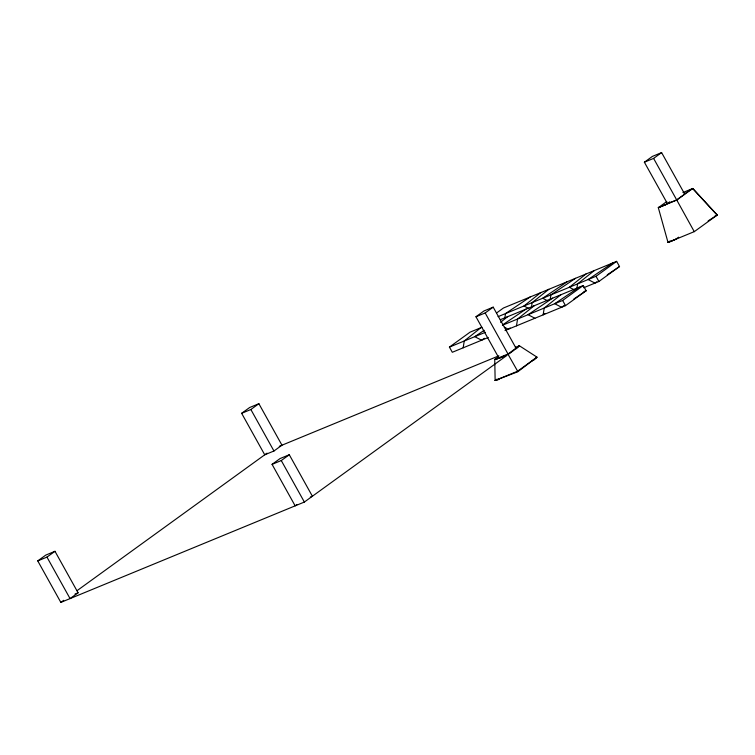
<?xml version="1.0" encoding="UTF-8"?>
<svg xmlns="http://www.w3.org/2000/svg" width="755" height="755" viewBox="0 0 755 755"><rect width="100%" height="100%" fill="white"/><g stroke="black" fill="none" stroke-linecap="round" stroke-linejoin="round"><path stroke-width="1.13" d="M463.174 347.81L464.24 340.996L480.907 327.698M504.812 318.119L505.52 313.58L530.085 297.026M516.486 325.849L517.553 319.035L534.219 305.737M531.473 307.134L532.181 302.595L548.847 289.297M550.225 299.405L550.933 294.865L575.508 278.312M576.886 288.419L577.594 283.88L594.26 270.583M516.307 348.678L519.365 345.762L537.003 357.153L517.902 371.677L507.907 354.057L494.752 359.484L495.138 380.473L517.656 371.809L517.524 371.252L537.003 357.153L533.917 360.041L531.756 360.937M512.466 351.415L519.365 345.762L515.316 347.432M500.546 322.319L507.558 316.713M540.618 292.685L523.951 305.983L528.83 308.521M586.031 273.971L569.364 287.268L574.244 289.816M560.871 294.752L544.204 308.049L543.147 314.863L544.893 313.467M506.737 355.558L304.369 502.047L60.844 602.396L37.75 560.899L45.772 555.095L54.983 551.301L78.076 592.788L70.064 598.592L46.961 557.105L54.983 551.301M241.647 413.306L249.669 407.502L258.88 403.708L281.974 445.195L273.961 450.999L264.741 454.803L241.647 413.306L250.858 409.512L258.88 403.708M644.374 162.212L652.395 156.408L661.606 152.604L684.709 194.101L676.688 199.905L667.477 203.699L644.374 162.212L653.594 158.408L661.606 152.604M60.844 602.396L63.713 600.319M77.076 590.646L267.034 453.142M296.941 504.557L295.158 505.85L272.064 464.353L280.077 458.549L289.297 454.746L312.391 496.243L310.343 497.092M507.247 354.878L499.055 358.257L475.961 316.76L483.974 310.956L493.194 307.153L516.288 348.65M272.064 464.353L281.275 460.55L289.297 454.746M475.961 316.76L485.172 312.957L493.194 307.153M488.24 337.485L452.311 352.283L449.423 347.102L470.044 332.172L481.935 327.274M496.875 312.759L503.434 308.012L616.637 261.362L619.525 266.543L598.904 281.473L583.672 287.749M678.66 237.183L675.829 239.231L668.015 242.459L658.322 207.663L666.807 201.519M666.137 204.445L658.322 207.663L666.137 204.435L669.798 201.783M502.764 325.122L562.635 300.452L583.256 285.532L586.144 290.713L565.523 305.643L505.01 330.577M498.055 316.656L596.025 276.283L616.637 261.362M494.752 359.484L497.8 358.653L494.752 359.484L498.564 356.719M508.049 354.614L507.907 354.057L519.365 345.762M509.172 353.84L511.833 351.877M676.669 200.103L692.788 188.457L717.25 215.033L694.336 231.615L668.015 242.459L669.921 241.081M499.215 379.378L495.138 380.473L496.998 379.133M708.124 220.922L717.146 215.09L692.684 188.514L683.719 194.328M484.219 330.294L474.763 336.664L481.605 340.222L484.436 338.306M502.368 325.037L525.99 309.125M567.279 281.7L542.713 298.253L547.592 300.792M552.651 298.14L528.075 314.693L534.917 318.251M510.153 327.963L508.257 329.237L504.349 327.198M612.692 262.985L588.126 279.539L594.959 283.097L596.846 281.823M579.302 287.155L554.736 303.708L561.569 307.266L564.41 305.36M607.247 274.82L619.525 266.543M573.857 298.989L586.144 290.713L584.03 291.581M694.26 231.653L676.773 200.047L658.322 207.663M668.015 242.459L675.829 239.231M682.926 192.534L692.684 188.514M715.042 215.958L717.146 215.09M500.32 319.705L583.256 285.532M449.423 347.102L485.352 332.304M279.284 446.309L498.895 355.822M498.838 358.408L504.982 355.879M37.75 560.899L46.961 557.105M495.138 380.473L517.524 371.252M75.009 594.062L78.076 592.788M507.907 354.057L508.285 354.482L485.172 312.957M653.594 158.408L676.688 199.905M596.025 276.283L598.904 281.473M562.635 300.452L565.523 305.643M281.275 460.55L304.369 502.047M250.858 409.512L273.961 450.999"/></g></svg>
